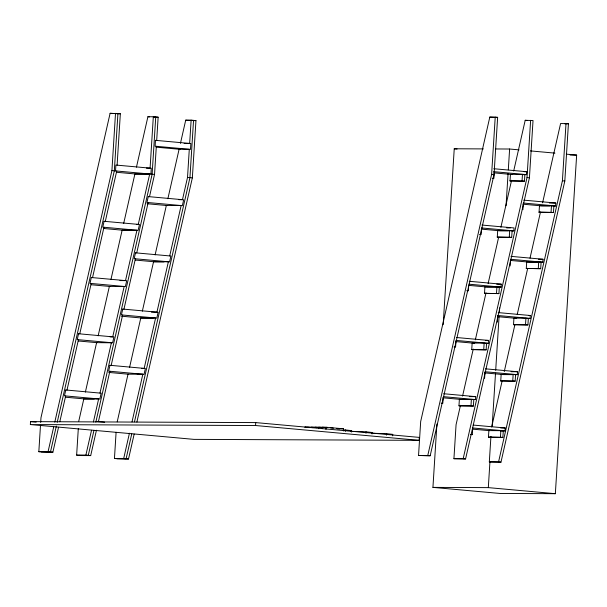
<?xml version="1.0" encoding="UTF-8"?>
<svg xmlns="http://www.w3.org/2000/svg" width="607" height="607" viewBox="0 0 607 607"><rect width="100%" height="100%" fill="white"/><g stroke="black" fill="none" stroke-linecap="round" stroke-linejoin="round"><path stroke-width="0.91" d="M30.35 424.559L30.532 421.63L255.737 422.593L419.3 437.404L419.118 440.333L193.914 439.369L30.35 424.559L255.555 425.522L419.118 440.333M58.538 427.282L52.892 452.177L38.833 451.699L40.494 425.264M40.677 422.426L40.973 417.707L110.102 113.312L120.338 113.767L117.105 165.157M96.46 430.204L90.693 455.599L81.467 455.561L76.641 455.121L78.303 428.686M54.782 422.146L111.916 170.582L115.512 113.334M115.535 170.908L115.899 165.051L151.295 168.253L150.923 174.11M134.177 434.051L128.502 459.021L114.45 458.543L116.096 432.283M156.682 140.445L158.146 117.189L153.321 116.756L150.088 168.147L146.393 168.131M149.489 196.706L154.542 174.437L156.318 146.302M178.769 199.673L182.472 199.688L187.525 177.426L189.293 149.292L179.103 149.246L167.873 198.709M136.901 422.024L192.351 177.866L195.955 120.618L191.129 120.178L189.665 143.434L184.126 143.411M255.555 425.522L255.737 422.593M318.614 428.656L318.705 427.191L323.288 427.609M322.302 428.671L322.393 427.214L326.983 427.624M325.951 429.422L326.088 427.229L343.516 428.808L343.38 431M345.292 431.41L345.383 429.946L343.501 429.885M351.347 432.085L351.438 430.621L345.383 429.946M365.953 433.277L366.044 431.812L350.96 431.365M372.008 433.952L372.099 432.495L366.044 431.812M386.613 435.151L386.705 433.686L371.621 433.239M392.668 435.826L392.759 434.362L386.705 433.686M418.542 455.485L420.681 421.493L489.803 117.098L497.634 117.341L494.03 174.588L430.181 455.743L418.542 455.485L430.181 455.743M566.263 154.148L576.65 155.089L555.344 493.688L499.971 493.453L432.935 487.383L436.919 424.012M443.171 324.699L454.241 148.783L483.331 148.905M443.163 397.722L442.814 403.298L441.206 403.154M455.994 340.565L455.584 347.067L453.975 346.923M513.681 171.037L525.199 120.3L533.029 120.543L529.425 177.79L465.577 458.953L453.93 458.695L456.069 424.703L460.47 405.332M473.794 399.565L473.384 406.068L458.968 405.795L459.378 399.292L475.531 399.573L475.713 396.644L443.679 393.738M468.703 285.26L468.354 290.836L466.745 290.692M471.738 349.564L472.147 343.061L484.151 343.114L486.564 343.327L486.154 349.837L471.738 349.564L486.154 349.837M481.533 228.095L481.123 234.606L479.515 234.461M458.968 405.795L470.971 405.848L471.381 399.345M470.455 434.612L472.307 434.62L472.709 428.117M427.768 455.523L491.617 174.368L495.221 117.121M484.507 293.333L484.917 286.83L496.921 286.876L499.333 287.096L498.924 293.606L484.507 293.333L498.924 293.606M494.303 171.864L493.893 178.375L492.285 178.223M483.741 349.617L484.151 343.114M484.591 378.389L485.001 371.886M485.554 343.327L488.301 343.334L488.483 340.413L456.449 337.507M497.277 237.102L497.687 230.599L509.69 230.645L512.103 230.865L511.693 237.375L497.277 237.102L511.693 237.375M496.511 293.386L496.921 286.876M488.46 437.123L488.87 430.613L500.866 430.667L503.279 430.887L502.869 437.389L488.46 437.123L502.869 437.389M497.361 322.158L497.77 315.648M542.575 202.837L560.595 123.509L568.425 123.745L564.821 180.992L500.972 462.155L489.325 461.897L490.934 436.403M432.935 487.383L488.316 487.626L489.917 462.086M492.178 426.144L495.517 373.176M495.691 370.338L499.083 316.429M499.318 312.643L499.622 307.916M506.048 205.765L508.067 173.61M508.309 169.823L509.614 149.019L519.061 149.868M468.483 285.343L487.33 287.05L501.071 287.103L501.253 284.175L469.219 281.276M510.047 180.871L510.457 174.361L522.46 174.414L524.873 174.634L524.463 181.136L510.047 180.871L524.463 181.136M509.281 237.155L509.69 230.645M500.752 380.885L501.154 374.382L513.158 374.436L515.571 374.648L515.161 381.158L500.752 380.885L515.161 381.158M510.13 265.927L510.54 259.417M500.456 437.169L500.866 430.667M512.005 230.865L513.841 230.872L514.023 227.944L481.988 225.045M500.441 430.871L505.016 430.894L505.206 427.965L473.164 425.067M522.05 180.924L522.46 174.414M513.522 324.654L513.932 318.151L525.928 318.197L528.34 318.417L527.931 324.927L513.522 324.654L527.931 324.927M522.9 209.696L523.31 203.186M512.748 380.938L513.158 374.436M522.946 174.626L526.61 174.641L526.793 171.713L493.81 168.731M453.93 458.695L463.164 458.733L527.013 177.57L530.617 120.323M515.48 374.648L517.308 374.656L517.49 371.734L485.456 368.828M526.292 268.423L526.701 261.921L538.697 261.966L541.11 262.186L540.7 268.689L526.292 268.423L540.7 268.689M525.518 324.707L525.928 318.197M527.331 318.417L530.078 318.425L530.26 315.496L498.226 312.597M539.062 212.192L539.471 205.682L551.467 205.735L553.88 205.955L553.47 212.458L539.062 212.192L553.47 212.458M538.288 268.476L538.697 261.966M510.267 260.426L529.114 262.133L542.848 262.194L543.03 259.265L510.995 256.366M551.057 212.245L551.467 205.735M552.871 205.948L555.617 205.963L555.8 203.034L523.765 200.135M489.325 461.897L498.559 461.935L562.408 180.78L566.005 123.532M38.833 451.699L48.059 451.737L53.735 426.767M56.36 426.061L50.472 451.957L41.246 451.919M57.195 422.358L114.328 170.795L117.925 113.547L112.515 113.524M59.797 421.751L65.662 395.946M66.99 390.096L78.432 339.715M79.76 333.858L91.202 283.477M92.53 277.627L103.972 227.246M105.299 221.396L116.741 171.015M78.781 421.129L83.834 398.867L98.638 398.928L93.402 421.979M85.375 392.099L96.604 342.636L111.688 342.803M98.144 335.868L109.374 286.405L124.177 286.466L112.735 336.847L109.966 336.832M110.914 279.637L122.144 230.167L136.947 230.235L125.505 280.616L119.958 280.593M123.684 223.406L134.913 173.936L149.717 174.004L138.275 224.385L136.431 224.378M136.454 167.168L147.903 116.734L153.321 116.756M76.641 455.121L85.868 455.159L91.52 430.272M99.965 393.078L111.407 342.697M93.956 430.409L88.281 455.379L79.054 455.341M95.845 422.085L152.129 174.224L155.733 116.976L153.928 116.969M98.41 421.63L109.852 371.249M111.18 365.399L122.622 315.018M123.949 309.168L135.391 258.787M136.719 252.937L148.161 202.556M117.212 421.804L128.024 374.17L142.835 374.238L132.015 421.873M129.564 367.41L140.794 317.939L155.604 318.007L144.162 368.388L141.385 368.373M142.334 311.179L153.563 261.708L168.374 261.776L156.932 312.157L151.378 312.127M155.104 254.94L166.333 205.477L181.144 205.538L169.702 255.926M180.438 143.396L185.712 120.156L191.129 120.178M114.45 458.543L123.676 458.589L129.443 433.193M131.765 433.83L126.089 458.801L116.863 458.763M134.488 421.812L189.938 177.646L193.542 120.398L188.124 120.376M462.564 396.105L473.248 349.063M475.342 339.837L486.025 292.794M488.119 283.568L498.597 237.451M500.896 227.299L511.58 180.256M491.678 426.987L502.148 380.862M504.242 371.636L514.926 324.593M517.232 314.449L527.703 268.324M530.01 258.18L540.48 212.055M120.338 113.767L110.102 113.312M497.634 117.341L489.803 117.098M153.632 117.174L158.146 117.189M194.149 120.611L195.955 120.618M564.813 123.729L568.425 123.745M495.54 148.958L509.614 149.019M570.079 155.058L576.65 155.089M524.046 171.705L526.793 171.713M149.072 174.103L136.12 174.05L116.559 172.274M549.396 203.011L555.8 203.034M550.185 205.94L541.884 205.902L523.037 204.195M506.701 227.913L510.358 227.928M508.408 230.85L500.1 230.812L481.252 229.105M131.681 230.319L123.35 230.281L103.789 228.505M538.455 259.25L543.03 259.265M164.027 261.86L154.77 261.822L135.217 260.046M496.678 284.159L501.253 284.175M528.431 315.488L530.26 315.496M153.108 318.098L142 318.053L121.514 316.194M485.737 340.398L488.483 340.413M511.079 371.704L517.49 371.734M512.801 374.64L503.575 374.602L484.727 372.895M137.561 374.322L143.115 374.344M469.302 396.614L475.713 396.644M471.024 399.55L461.79 399.512L442.943 397.805M94.297 399.011L85.041 398.974L65.48 397.206M326.088 427.229L304.858 427.138L309.441 427.632M500.623 427.943L505.206 427.965M337.06 428.777L343.516 428.808M346.703 430.598L351.438 430.621M366.416 432.465L371.15 432.488M525.199 120.3L527.612 120.52M530.389 150.9L554.935 153.123M147.903 116.734L149.512 116.878M185.712 120.156L189.733 120.52M454.241 148.783L457.071 149.034M493.628 171.652L526.61 174.641M494.03 172.874L512.065 174.513M491.617 174.368L494.03 174.588M527.013 177.57L529.425 177.79M562.408 180.78L564.821 180.992M156.098 147.16L180.317 149.352M523.583 203.064L555.617 205.963M111.916 170.582L154.542 174.437M187.525 177.426L192.351 177.866M481.799 227.974L513.841 230.872M147.053 203.732L167.54 205.591M510.813 259.295L542.848 262.194M469.029 284.205L501.071 287.103M498.043 315.526L530.078 318.425M497.497 316.664L516.345 318.364M91.02 284.744L110.58 286.512M456.259 340.436L488.301 343.334M455.713 341.574L474.56 343.281M485.274 371.757L517.308 374.656M78.25 340.975L96.877 342.659M443.489 396.667L475.531 399.573M108.744 372.425L128.305 374.2M470.971 405.848L473.384 406.068M472.982 427.988L505.016 430.894M472.436 429.126L489.394 430.667M470.698 434.475L472.307 434.62M330.656 427.958L333.402 428.208M337.075 428.542L339.821 428.792M315.01 427.176L319.601 427.594M311.323 427.161L316.824 427.662M307.628 427.146L313.136 427.647M97.203 421.524L104.654 422.199M463.164 458.733L465.577 458.953M498.559 461.935L500.972 462.155M30.532 421.63L36.177 422.138M488.316 487.626L555.344 493.688M48.059 451.737L52.892 452.177M85.868 455.159L90.693 455.599M123.676 458.589L128.502 459.021M155.475 140.338L155.111 146.196L190.499 149.398L190.871 143.54L155.475 140.338M65.784 389.982L64.456 395.832L99.844 399.042L101.172 393.192L65.784 389.982M78.553 333.751L77.226 339.601L112.614 342.811L113.941 336.953L78.553 333.751M91.323 277.52L89.995 283.37L125.383 286.572L126.711 280.722L91.323 277.52M104.093 221.289L102.765 227.139L138.153 230.341L139.481 224.491L104.093 221.289M109.973 365.293L108.645 371.143L144.041 374.344L145.369 368.495L109.973 365.293M122.743 309.062L121.415 314.912L156.811 318.114L158.139 312.264L122.743 309.062M135.513 252.831L134.185 258.681L169.581 261.883L170.908 256.033L135.513 252.831M148.283 196.592L146.955 202.442L182.35 205.652L183.678 199.802L148.283 196.592"/></g></svg>
